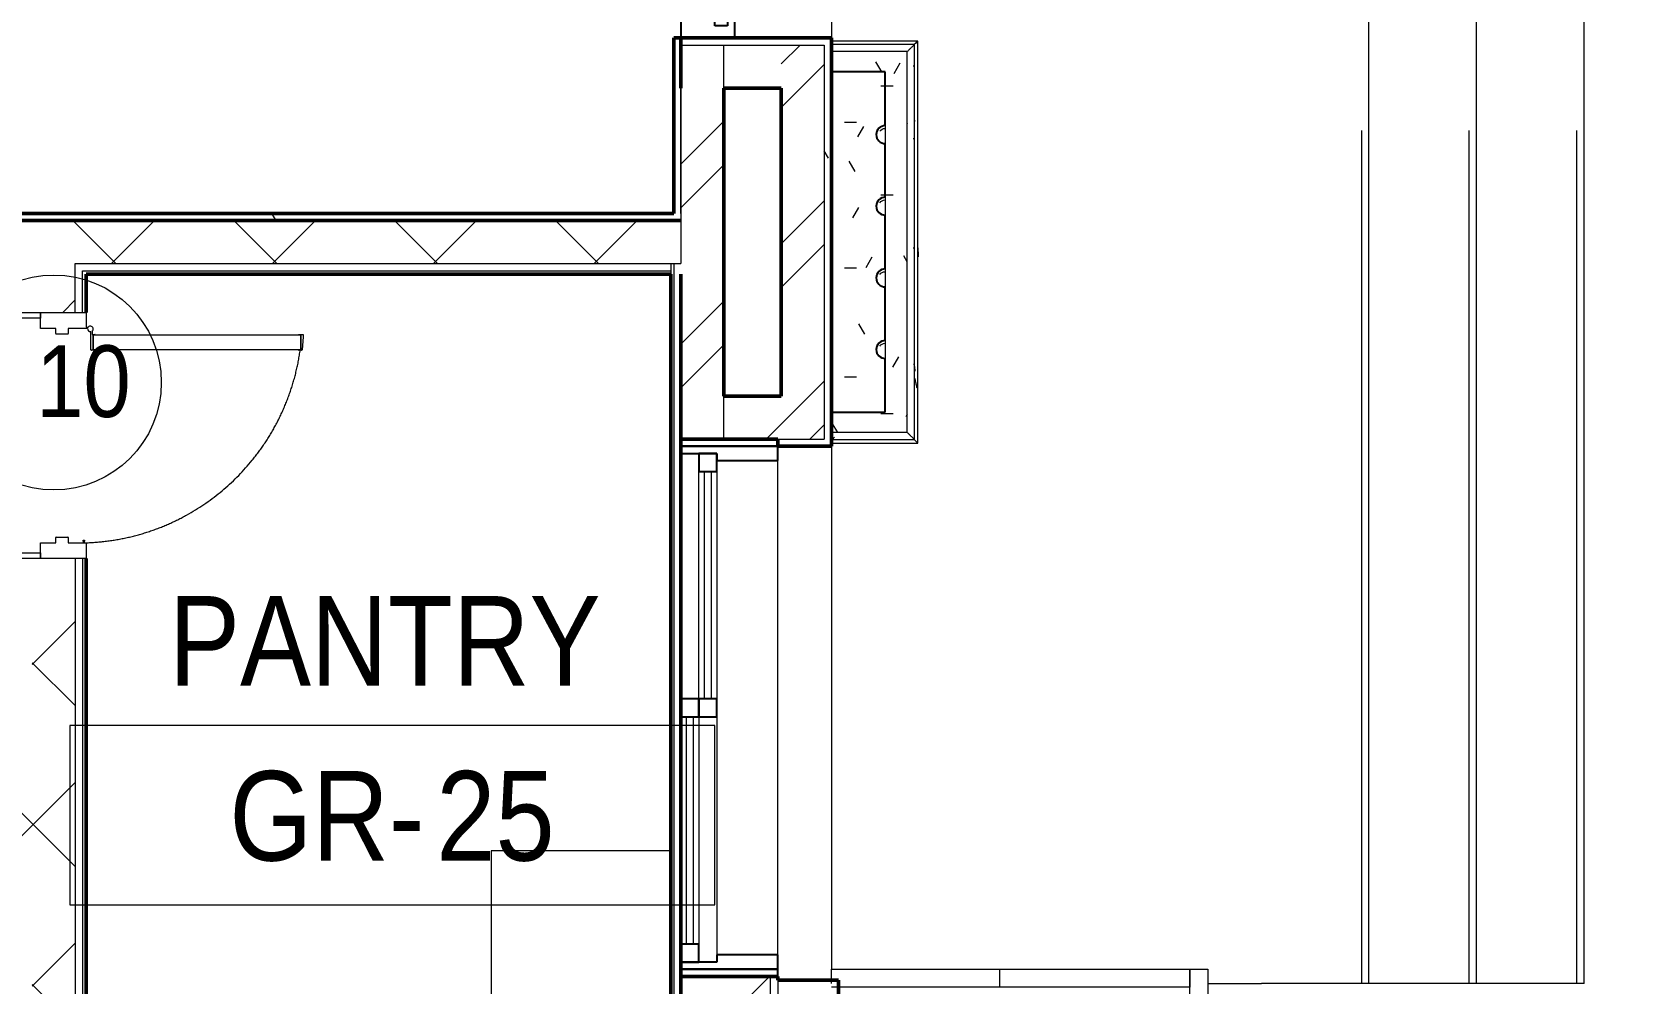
# Model space of a CAD drawing. Header units: millimetres. Extents: x -9358 to 257996, y -67499 to 9117.
# Drawn here: x 48940 to 53448, y -35018 to -32362 of the extents above; entities that cross this region are included whole.
import ezdxf
from ezdxf import colors
from ezdxf.entities.mleader import LeaderData, LeaderLine
from ezdxf.math import Vec2, Vec3

# ---------------------------------------------------------------- set-up
doc = ezdxf.new("R2010")
doc.units = ezdxf.units.MM
doc.header["$LTSCALE"] = 1000
doc.linetypes.add('Centre', pattern=[31.75, 6.35, -4.7625, 15.875, -4.7625])
doc.linetypes.add('Overhead', pattern=[3.96875, 2.38125, -1.5875])
for name, color, linetype, lineweight in [('A-DETL-GENF-1', 8, 'Continuous', 9), ('A-DOOR', 8, 'Continuous', 9), ('A-DOOR-2', 8, 'Centre', 9), ('A-DOR', 8, 'Continuous', 9), ('A-LIN-30-1', 8, 'Continuous', 25), ('A-ROM-NAM', 8, 'Continuous', 9), ('A-STP', 8, 'Continuous', 9), ('A-STP-1', 8, 'Overhead', 9), ('A-TYP-DOR', 8, 'Continuous', 0), ('A-WAL-CLD', 8, 'Continuous', 9), ('A-WAL-CMU', 8, 'Continuous', 50), ('A-WAL-CRT-MLN', 8, 'Continuous', 9), ('A-WAL-CRT-MLN-1', 8, 'Continuous', 25), ('A-WAL-FIN', 8, 'Continuous', 9), ('A-WAL-LOW-20', 8, 'Continuous', 18), ('A-WAL-LOW-20-1', 8, 'Continuous', 50), ('A-WAL-PAT-1', 8, 'Continuous', 9), ('A-WIN', 8, 'Continuous', 9), ('A-WIN-1', 8, 'Continuous', 25), ('A-WIN-2', 8, 'Continuous', 18), ('P-SANR-FIXT', 8, 'Continuous', 9)]:
    doc.layers.add(name, color=color, linetype=linetype, lineweight=lineweight)
doc.layers.add('CCTVNET', color=6, linetype='Continuous')
doc.styles.add('Arial_5', font='arial.ttf', dxfattribs={"width": 0.85, "height": 200})
doc.styles.add('Arial_7', font='arial.ttf', dxfattribs={"width": 0.85, "height": 200})
doc.styles.add('ELEC', font='romant.shx', dxfattribs={"width": 0.8, "oblique": 15, "height": 0.18})
pattern_1 = [(45, (0, 0), (-224.5064, 224.5064), []), (135, (0, 0), (-224.5064, -224.5064), [])]
pattern_2 = [(0, (0, 0), (812.8, 203.2), [33.528, -576.072, 33.528, -576.072, -3251.2]), (0, (0, 0), (812.8, 203.2), [-1219.2, 33.528, -1185.672, 33.528, -576.072, -1422.4]), (0, (0, 0), (812.8, 203.2), [-3048, 33.528, -372.872, 33.528, -982.472]), (120, (304.8, 101.6), (-582.37636, 602.30545), [33.528, -576.072, 33.528, -576.072, -3251.2]), (120, (304.8, 101.6), (-582.37636, 602.30545), [-1219.2, 33.528, -1185.672, 33.528, -576.072, -1422.4]), (120, (304.8, 101.6), (-582.37636, 602.30545), [-3048, 33.528, -372.872, 33.528, -982.472]), (240, (406.4, 508), (-230.42364, -805.50545), [33.528, -576.072, 33.528, -576.072, -3251.2]), (240, (406.4, 508), (-230.42364, -805.50545), [-1219.2, 33.528, -1185.672, 33.528, -576.072, -1422.4]), (240, (406.4, 508), (-230.42364, -805.50545), [-3048, 33.528, -372.872, 33.528, -982.472])]
pattern_3 = [(45, (0, 0), (-251.4472, 251.4472), []), (45, (0, 381), (-251.4472, 251.4472), [])]
pattern_4 = [(0, (0, 0), (406.4, 101.6), [33.528, -271.272, 33.528, -271.272, -1625.6]), (0, (0, 0), (406.4, 101.6), [-609.6, 33.528, -576.072, 33.528, -271.272, -711.2]), (0, (0, 0), (406.4, 101.6), [-1524, 33.528, -169.672, 33.528, -474.472]), (120, (152.4, 50.8), (-291.18818, 301.15272), [33.528, -271.272, 33.528, -271.272, -1625.6]), (120, (152.4, 50.8), (-291.18818, 301.15272), [-609.6, 33.528, -576.072, 33.528, -271.272, -711.2]), (120, (152.4, 50.8), (-291.18818, 301.15272), [-1524, 33.528, -169.672, 33.528, -474.472]), (240, (203.2, 254), (-115.21182, -402.75272), [33.528, -271.272, 33.528, -271.272, -1625.6]), (240, (203.2, 254), (-115.21182, -402.75272), [-609.6, 33.528, -576.072, 33.528, -271.272, -711.2]), (240, (203.2, 254), (-115.21182, -402.75272), [-1524, 33.528, -169.672, 33.528, -474.472])]

# ---------------------------------------------------------------- blocks, each defined once
blk = doc.blocks.new('Door Tag - Door Tag-41184-01-Ground Floor Plan')
at = {"layer": 'A-TYP-DOR'}
blk.add_circle((0, 0), 3, dxfattribs=at)
blk = doc.blocks.new('Wooden door with louvers - WC Wooden door 700 x 2200mm-2594681-01-Ground Floor Furniture Plan')
at = {"layer": 'A-DETL-GENF-1'}
for p, q in [((-343.7, 37), (-299.2, 37)), ((-343.7, -90), (-343.7, 37)), ((-299.2, 37), (-299.2, -5.2)), ((299.2, -5.2), (299.2, 37)), ((299.2, 37), (343.6, 37)), ((343.6, 37), (343.6, -90)), ((-299.2, -5.2), (-284.5, -5.2)), ((-299.2, -40.2), (-299.2, -82.3)), ((-284.5, -40.2), (-299.2, -40.2)), ((-283.4, -6.4), (-283.4, -39)), ((283.4, -39), (283.4, -6.4)), ((284.5, -5.2), (299.2, -5.2)), ((299.2, -40.2), (284.5, -40.2)), ((299.2, -94.4), (299.2, -40.2)), ((-299.2, -90), (-343.7, -90)), ((-299.2, -82.3), (-296, -82.6)), ((-296, -84.9), (-299.2, -85.1)), ((-299.2, -85.1), (-299.2, -90)), ((-296, -82.6), (-295, -82.6)), ((-295, -84.9), (-296, -84.9)), ((-295, -81.7), (-291.9, -81.7)), ((-295, -82.6), (-295, -81.7)), ((-295, -85.7), (-295, -84.9)), ((-291.9, -85.7), (-295, -85.7)), ((-291.9, -81.7), (-291.9, -85.7)), ((302.6, -90), (302.6, -95.8)), ((343.6, -90), (302.6, -90)), ((237.9, -115), (237.9, -105.1)), ((239.2, -109.4), (239.2, -116.3)), ((281.1, -109.4), (239.2, -109.4)), ((239.5, -103.5), (290.2, -103.5)), ((281.1, -115.7), (281.1, -109.4)), ((282.4, -107.1), (282.4, -114.5)), ((291.9, -107.1), (282.4, -107.1)), ((237.9, -691.4), (237.9, -684.2)), ((239.2, -682.9), (239.2, -689.2)), ((239.2, -689.2), (281.1, -689.2)), ((275.5, -695.6), (239.4, -693.1)), ((282.4, -695.6), (275.5, -695.6)), ((281.1, -689.2), (281.1, -682.9)), ((282.4, -684.2), (282.4, -695.6))]:
    blk.add_line(p, q, dxfattribs=at)
for centre, radius, start, end in [((-284.5, -6.4), 1.14, 360, 90), ((-284.5, -39), 1.14, 270, 0), ((284.5, -6.4), 1.14, 90, 180), ((284.5, -39), 1.14, 180, 270), ((239.5, -105.1), 1.57, 90, 180), ((239.2, -115), 1.27, 180, 270), ((281.1, -114.5), 1.27, 270, 0), ((297.8, -102), 7.79, 79.787, 191.2068), ((297.8, -102), 7.79, 220.625, 52.5367), ((239.2, -684.2), 1.27, 90, 180), ((239.5, -691.5), 1.54, 176, 266), ((281.1, -684.2), 1.27, 360, 90)]:
    blk.add_arc(centre, radius, start, end, dxfattribs=at)
at = {"layer": 'A-DOOR'}
for p, q in [((-343.7, 90), (-327.8, 90)), ((-343.7, 37), (-343.7, 90)), ((-327.8, 90), (-327.8, 37)), ((327.8, 90), (343.6, 90)), ((327.8, 37), (327.8, 90)), ((343.6, 90), (343.6, 37)), ((-327.8, 37), (-343.7, 37)), ((343.6, 37), (327.8, 37)), ((239.2, -109.4), (281.1, -109.4)), ((239.2, -493.5), (239.2, -109.4)), ((281.1, -109.4), (281.1, -503.5)), ((239.2, -689.2), (239.2, -493.5)), ((281.1, -503.5), (281.1, -689.2)), ((281.1, -689.2), (239.2, -689.2))]:
    blk.add_line(p, q, dxfattribs=at)
at = {"layer": 'A-DOOR-2'}
blk.add_arc((325.1, -68.8), 624.8, 177.6847, 262.0991, dxfattribs=at)
blk = doc.blocks.new('Walls 217 - Walls 6-1778925-01-Ground Floor Furniture Plan')
at = {"layer": 'A-WAL-PAT-1'}
h = blk.add_hatch(dxfattribs=at)
h.set_pattern_fill('FP_149', color=256, style=0, pattern_type=2)
h.set_pattern_definition([(270, (35494.6, -19670), (900, 6e-14), [700, -700]), (270, (35944.6, -18970), (1800, 1e-13), [700, -700]), (180, (35944.6, -18970), (-9e-14, -700), [])])
h.paths.add_polyline_path([(34730, -18970), (34730, -19020), (36670, -19020), (36670, -18970), (35007.2, -18970)], flags=0)
at = {"layer": 'A-WAL-LOW-20'}
for p, q in [((34730, -18970), (36670, -18970)), ((34730, -18970), (34730, -19020)), ((36670, -18970), (36670, -19020)), ((36670, -19020), (34730, -19020))]:
    blk.add_line(p, q, dxfattribs=at)
blk = doc.blocks.new('Walls 218 - Walls 6-1778942-01-Ground Floor Furniture Plan')
at = {"layer": 'A-WAL-PAT-1'}
h = blk.add_hatch(dxfattribs=at)
h.set_pattern_fill('FP_150', color=256, style=0, pattern_type=2)
h.set_pattern_definition([(270, (36170, -19439.6), (900, 6e-14), [700, -700]), (270, (36620, -18739.6), (1800, 1e-13), [700, -700]), (180, (36620, -18739.6), (-9e-14, -700), [])])
h.paths.add_polyline_path([(36620, -17970), (36620, -18970), (36670, -18970), (36670, -17970), (36630, -17970)], flags=0)
at = {"layer": 'A-WAL-LOW-20'}
for p, q in [((36620, -18970), (36620, -17970)), ((36630, -17970), (36670, -17970)), ((36670, -17970), (36670, -18970)), ((36670, -18970), (36620, -18970))]:
    blk.add_line(p, q, dxfattribs=at)
blk = doc.blocks.new('Rectangular Mullion - 50 x 150_left-472151-01-Ground Floor Furniture Plan')
at = {"layer": 'A-WAL-CRT-MLN-1'}
for p, q in [((0, 75.5), (-50, 75.5)), ((-50, 75.5), (-50, 55.5)), ((-50, 55.5), (-33.5, 55.5)), ((-33.5, 55.5), (-33.5, 20.5)), ((0, -74.5), (0, 75.5)), ((-33.5, 20.5), (-50, 20.5)), ((-50, 20.5), (-50, -74.5)), ((-50, -74.5), (0, -74.5))]:
    blk.add_line(p, q, dxfattribs=at)
blk = doc.blocks.new('Sliding_Window_Single - 1500 x 2700-V52-01-Ground Floor Furniture Plan')
at = {"layer": 'A-WIN'}
for p, q in [((-10, 85), (-645, 85)), ((40, 85), (675, 85)), ((-10, 35), (-675, 35)), ((675, 35), (40, 35)), ((-675, -135), (705, -135))]:
    blk.add_line(p, q, dxfattribs=at)
at = {"layer": 'A-WIN-1'}
for p, q in [((-715, 135), (-715, -135)), ((-715, -135), (-715, 135)), ((-695, 35), (-695, 135)), ((-695, 135), (-695, 85)), ((-645, 85), (-645, 135)), ((-10, 135), (-10, 85)), ((40, 85), (40, 135)), ((725, 135), (725, 35)), ((745, -135), (745, 135)), ((745, 135), (745, -135)), ((-695, 85), (-645, 85)), ((-10, 85), (40, 85)), ((40, 85), (-10, 85)), ((-10, 85), (-10, 35)), ((40, 35), (40, 85)), ((725, 85), (675, 85)), ((675, 85), (675, 35)), ((725, 35), (725, 85)), ((-675, 35), (-695, 35)), ((-675, -135), (-675, 35)), ((-10, 35), (40, 35)), ((675, 35), (725, 35)), ((725, 35), (705, 35)), ((705, 35), (705, -135)), ((-735, -135), (-715, -135)), ((-715, -135), (-675, -135)), ((705, -135), (745, -135))]:
    blk.add_line(p, q, dxfattribs=at)
at = {"layer": 'A-WIN-2'}
for p, q in [((-10, 120), (-645, 120)), ((-645, 120), (-645, 100)), ((-645, 100), (-10, 100)), ((-10, 100), (-10, 120)), ((675, 70), (40, 70)), ((40, 70), (40, 50)), ((40, 50), (675, 50)), ((675, 50), (675, 70))]:
    blk.add_line(p, q, dxfattribs=at)
blk = doc.blocks.new('M_Sink - Kitchen - Double - 1065 mmx535 mm - Public-1469114-01-Ground Floor Furniture Plan')
at = {"layer": 'P-SANR-FIXT'}
for p, q in [((500, 0), (500, -500)), ((-982.5, 0), (-982.5, -500)), ((-532.5, 0), (-532.5, -500)), ((-532.5, -500), (-532.5, 0)), ((500, -500), (500, 0)), ((-443.55, -107.95), (-69.9, -107.95)), ((-69.9, -114.35), (-443.55, -114.35)), ((-443.55, -114.35), (-69.9, -114.35)), ((411.05, -107.95), (69.9, -107.95)), ((69.9, -114.35), (411.05, -114.35)), ((69.9, -114.35), (411.1, -114.35)), ((-500.75, -411.05), (-500.75, -165.15)), ((-494.35, -165.15), (-494.35, -411.05)), ((-494.35, -411.05), (-494.35, -165.15)), ((-456.25, -165.15), (-456.25, -411.05)), ((-456.25, -165.15), (-456.25, -411.05)), ((-69.9, -152.45), (-443.55, -152.45)), ((-69.9, -152.45), (-443.55, -152.45)), ((-57.2, -411.05), (-57.2, -165.15)), ((-57.2, -411.05), (-57.2, -165.15)), ((-19.1, -411.05), (-19.1, -165.15)), ((-19.1, -165.15), (-19.1, -411.05)), ((-12.7, -165.15), (-12.7, -411.05)), ((12.7, -165.15), (12.7, -411.05)), ((19.1, -411.05), (19.1, -165.15)), ((19.1, -411.05), (19.1, -165.15)), ((57.2, -165.15), (57.2, -411.05)), ((57.2, -411.05), (57.2, -165.15)), ((411.05, -152.45), (69.9, -152.45)), ((69.9, -152.45), (411.05, -152.45)), ((423.75, -411.05), (423.75, -165.15)), ((423.75, -165.15), (423.75, -411.05)), ((461.85, -165.1), (461.85, -411.05)), ((461.85, -165.15), (461.85, -411.05)), ((468.25, -411.05), (468.25, -165.15)), ((950, -500), (950, -400)), ((-443.55, -423.75), (-69.9, -423.75)), ((-443.55, -423.75), (-69.9, -423.75)), ((69.9, -423.75), (411.05, -423.75)), ((411.05, -423.75), (69.9, -423.75)), ((-443.55, -461.85), (-69.9, -461.85)), ((-69.9, -461.85), (-443.55, -461.85)), ((-69.9, -468.25), (-443.55, -468.25)), ((411.05, -461.85), (69.9, -461.85)), ((411.05, -461.85), (69.9, -461.85)), ((69.9, -468.25), (411.05, -468.25)), ((-982.5, -500), (-532.5, -500)), ((-532.5, -500), (500, -500)), ((500, -500), (950, -500))]:
    blk.add_line(p, q, dxfattribs=at)
for centre, radius, start, end in [((-443.55, -165.15), 57.2, 90, 180), ((-443.55, -165.15), 50.8, 90, 180), ((-443.55, -165.15), 50.8, 90, 180), ((-69.9, -165.15), 57.2, 360, 90), ((-69.9, -165.15), 50.8, 360, 90), ((-69.9, -165.15), 50.8, 0, 90), ((69.9, -165.15), 57.2, 90, 180), ((69.9, -165.15), 50.8, 90, 180), ((69.9, -165.15), 50.8, 90, 180), ((411.05, -165.15), 57.2, 0, 90), ((411.05, -165.15), 50.8, 0, 90), ((411.1, -165.1), 50.75, 77.954977, 90), ((-443.55, -165.15), 12.7, 90, 180), ((-443.55, -165.15), 12.7, 90, 180), ((-69.9, -165.15), 12.7, 360, 90), ((-69.9, -165.15), 12.7, 360, 90), ((69.9, -165.15), 12.7, 90, 180), ((69.9, -165.15), 12.7, 90, 180), ((411.05, -165.15), 12.7, 0, 90), ((411.05, -165.15), 12.7, 0, 90), ((-256.725, -288.1), 25.4, 0, 180), ((-256.725, -288.1), 25.4, 0, 180), ((240.475, -288.1), 25.4, 0, 180), ((240.475, -288.1), 25.4, 360, 180), ((-256.725, -288.1), 25.4, 180, 0), ((-256.725, -288.1), 25.4, 180, 360), ((240.475, -288.1), 25.4, 180, 0), ((240.475, -288.1), 25.4, 180, 360), ((-443.55, -411.05), 57.2, 180, 270), ((-443.55, -411.05), 50.8, 180, 270), ((-443.55, -411.05), 50.8, 180, 270), ((-443.55, -411.05), 12.7, 180, 270), ((-443.55, -411.05), 12.7, 180, 270), ((-69.9, -411.05), 12.7, 270, 360), ((-69.9, -411.05), 57.2, 270, 0), ((-69.9, -411.05), 12.7, 270, 360), ((-69.9, -411.05), 50.8, 270, 360), ((-69.9, -411.05), 50.8, 270, 0), ((69.9, -411.05), 57.2, 180, 270), ((69.9, -411.05), 50.8, 180, 270), ((69.9, -411.05), 50.8, 180, 270), ((69.9, -411.05), 12.7, 180, 270), ((69.9, -411.05), 12.7, 180, 270), ((411.05, -411.05), 12.7, 270, 360), ((411.05, -411.05), 57.2, 270, 0), ((411.05, -411.05), 50.8, 270, 0), ((411.05, -411.05), 12.7, 270, 0), ((411.05, -411.05), 50.8, 270, 0)]:
    blk.add_arc(centre, radius, start, end, dxfattribs=at)
blk = doc.blocks.new('FP_444-01-Ground Floor Furniture Plan')
at = {"layer": 'A-WAL-PAT-1'}
for p, q in [((51305.3, -32890.6), (51308.1, -32887.2)), ((51308.1, -32887.2), (51311.6, -32884.7)), ((51311.6, -32884.7), (51315.7, -32883.1)), ((51315.7, -32883.1), (51320, -32882.6))]:
    blk.add_line(p, q, dxfattribs=at)
blk = doc.blocks.new('FP_445-01-Ground Floor Furniture Plan')
at = {"layer": 'A-WAL-PAT-1'}
for p, q in [((51305.3, -32690.4), (51308.1, -32687)), ((51308.1, -32687), (51311.6, -32684.4)), ((51311.6, -32684.4), (51315.7, -32682.8)), ((51315.7, -32682.8), (51320, -32682.3))]:
    blk.add_line(p, q, dxfattribs=at)
blk = doc.blocks.new('FP_446-01-Ground Floor Furniture Plan')
at = {"layer": 'A-WAL-PAT-1'}
for p, q in [((51305.2, -32490.6), (51308, -32487.3)), ((51308, -32487.3), (51311.6, -32484.7)), ((51311.6, -32484.7), (51315.7, -32483.1)), ((51315.7, -32483.1), (51320, -32482.6))]:
    blk.add_line(p, q, dxfattribs=at)
blk = doc.blocks.new('FP_447-01-Ground Floor Furniture Plan')
at = {"layer": 'A-WAL-PAT-1'}
for p, q in [((51308.1, -33087.2), (51311.6, -33084.7)), ((51311.6, -33084.7), (51315.7, -33083.1)), ((51315.7, -33083.1), (51320, -33082.6)), ((51305.3, -33090.5), (51308.1, -33087.2))]:
    blk.add_line(p, q, dxfattribs=at)
blk = doc.blocks.new('Walls 445 - Walls 304-2894803-01-Ground Floor Furniture Plan')
at = {"layer": 'A-WAL-PAT-1'}
h = blk.add_hatch(dxfattribs=at)
h.set_pattern_fill('FP_136', color=256, style=0, pattern_type=2)
h.set_pattern_definition(pattern_4)
h.paths.add_polyline_path([(51320, -33275), (51320, -33125), (51305.3, -33120.2), (51296.2, -33107.7), (51296.2, -33092.3), (51305.3, -33079.8), (51320, -33075), (51320, -32925), (51305.3, -32920.2), (51296.2, -32907.7), (51296.2, -32892.3), (51305.3, -32879.8), (51320, -32875), (51320, -32724.8), (51305.3, -32720), (51296.2, -32707.5), (51296.2, -32692), (51305.3, -32679.5), (51320, -32674.8), (51320, -32525), (51305.3, -32520.2), (51296.2, -32507.7), (51296.2, -32492.3), (51305.3, -32479.8), (51320, -32475), (51320, -32325), (51170, -32325), (51170, -33275), (51255.9, -33275)], flags=0)
at = {"layer": 'A-LIN-30-1'}
for p, q in [((51170, -32325), (51170, -33275)), ((51320, -32325), (51170, -32325)), ((51320, -32475), (51320, -32325)), ((51320, -32674.8), (51320, -32525)), ((51320, -32875), (51320, -32724.8)), ((51320, -33075), (51320, -32925)), ((51320, -33275), (51320, -33125)), ((51170, -33275), (51320, -33275))]:
    blk.add_line(p, q, dxfattribs=at)
for centre in [(51320, -32500), (51320, -32699.8), (51320, -32900), (51320, -33100)]:
    blk.add_arc(centre, 25, 90, 270, dxfattribs=at)
at = {"layer": 'A-WAL-FIN'}
for p, q in [((51320, -32475), (51320, -32500)), ((51320, -32500), (51320, -32525)), ((51320, -32674.8), (51320, -32699.8)), ((51320, -32699.8), (51320, -32724.8)), ((51320, -32875), (51320, -32900)), ((51320, -32900), (51320, -32925)), ((51320, -33075), (51320, -33100)), ((51320, -33100), (51320, -33125))]:
    blk.add_line(p, q, dxfattribs=at)
at = {"layer": 'A-WAL-LOW-20-1'}
for name in ['FP_446-01-Ground Floor Furniture Plan', 'FP_445-01-Ground Floor Furniture Plan', 'FP_444-01-Ground Floor Furniture Plan', 'FP_447-01-Ground Floor Furniture Plan']:
    blk.add_blockref(name, (0, 0), dxfattribs=at)
blk = doc.blocks.new('FP_448-01-Ground Floor Furniture Plan')
at = {"layer": 'A-WAL-LOW-20'}
blk.add_line((51170, -33351.2), (51401.4, -33351.2), dxfattribs=at)
at = {"layer": 'A-WAL-PAT-1'}
for p, q in [((51170.5, -33351.5), (51170, -33351.7)), ((51171, -33351.3), (51170.5, -33351.5)), ((51171.5, -33351), (51171, -33351.3)), ((51172, -33350.7), (51171.5, -33351)), ((51172.5, -33350.4), (51172, -33350.7)), ((51173, -33350), (51172.5, -33350.4)), ((51173.5, -33349.6), (51173, -33350)), ((51174, -33349.2), (51173.5, -33349.6)), ((51174.5, -33348.8), (51174, -33349.2)), ((51175, -33348.3), (51174.5, -33348.8)), ((51175.5, -33347.8), (51175, -33348.3)), ((51176, -33347.3), (51175.5, -33347.8)), ((51176.5, -33346.7), (51176, -33347.3)), ((51177.1, -33346.2), (51176.5, -33346.7)), ((51177.6, -33345.6), (51177.1, -33346.2)), ((51178.1, -33345), (51177.6, -33345.6))]:
    blk.add_line(p, q, dxfattribs=at)
blk = doc.blocks.new('FP_449-01-Ground Floor Furniture Plan')
at = {"layer": 'A-WAL-LOW-20'}
blk.add_line((51170, -33361), (51411.1, -33361), dxfattribs=at)
at = {"layer": 'A-WAL-PAT-1'}
blk.add_line((51352.4, -33362.1), (51350.9, -33362), dxfattribs=at)
blk = doc.blocks.new('FP_450-01-Ground Floor Furniture Plan')
at = {"layer": 'A-WAL-LOW-20'}
blk.add_line((51401.4, -33351.2), (51401.4, -32248.5), dxfattribs=at)
at = {"layer": 'A-WAL-PAT-1'}
for p, q in [((51402.2, -32308.8), (51398.1, -32308.8)), ((51402.4, -32463.5), (51402.5, -32462.6)), ((51402.5, -32460.8), (51402.5, -32459.9)), ((51402.5, -32461.7), (51402.5, -32460.8)), ((51402.5, -32462.6), (51402.5, -32461.7)), ((51402.2, -32512), (51398.1, -32512)), ((51402.2, -32816.8), (51398.1, -32816.8)), ((51399.8, -33140.2), (51400.1, -33141.1)), ((51400.1, -33141.1), (51400.3, -33142)), ((51400.3, -33142), (51400.5, -33142.9)), ((51400.5, -33142.9), (51400.7, -33143.8)), ((51400.7, -33143.8), (51400.9, -33144.8)), ((51400.9, -33144.8), (51401.1, -33145.7)), ((51401.1, -33145.7), (51401.2, -33146.6)), ((51401.2, -33146.6), (51401.4, -33147.5)), ((51401.4, -33147.5), (51401.5, -33148.4)), ((51401.5, -33148.4), (51401.7, -33149.3)), ((51401.7, -33149.3), (51401.8, -33150.2)), ((51401.8, -33150.2), (51401.9, -33151.1)), ((51401.9, -33151.1), (51402, -33152)), ((51402, -33152), (51402.1, -33152.9)), ((51402.1, -33152.9), (51402.2, -33153.8)), ((51402.2, -33153.8), (51402.3, -33154.7)), ((51402.3, -33154.7), (51402.4, -33155.6)), ((51402.4, -33155.6), (51402.4, -33156.6)), ((51402.4, -33156.6), (51402.5, -33157.5)), ((51402.5, -33157.5), (51402.5, -33158.4)), ((51402.5, -33158.4), (51402.5, -33159.3)), ((51402.5, -33159.3), (51402.5, -33160.2))]:
    blk.add_line(p, q, dxfattribs=at)
blk = doc.blocks.new('FP_451-01-Ground Floor Furniture Plan')
at = {"layer": 'A-WAL-LOW-20'}
blk.add_line((51411.1, -33361), (51411.1, -32238.8), dxfattribs=at)
at = {"layer": 'A-WAL-PAT-1'}
for p, q in [((51409.9, -32811.8), (51410.3, -32814.5)), ((51410.3, -32814.5), (51410.6, -32817.1)), ((51410.6, -32817.1), (51410.9, -32819.8)), ((51410.9, -32819.8), (51411.2, -32822.4)), ((51411.2, -32822.4), (51411.4, -32825)), ((51411.4, -32825), (51411.6, -32827.7)), ((51411.6, -32827.7), (51411.8, -32830.3)), ((51411.8, -32830.3), (51411.9, -32833)), ((51411.9, -32833), (51412.1, -32835.6)), ((51412.1, -32835.6), (51412.2, -32838.2)), ((51412.2, -32838.2), (51412.2, -32840.9)), ((51401.2, -33178.3), (51401.8, -33180)), ((51401.8, -33180), (51402.5, -33182.7)), ((51402.5, -33182.7), (51403.2, -33185.3)), ((51403.2, -33185.3), (51403.9, -33188)), ((51403.9, -33188), (51404.6, -33190.6)), ((51404.6, -33190.6), (51405.2, -33193.2)), ((51405.2, -33193.2), (51405.8, -33195.9)), ((51405.8, -33195.9), (51406.4, -33198.5)), ((51406.4, -33198.5), (51407, -33201.2)), ((51407, -33201.2), (51407.5, -33203.8)), ((51407.5, -33203.8), (51408, -33206.4))]:
    blk.add_line(p, q, dxfattribs=at)
blk = doc.blocks.new('FP_452-01-Ground Floor Furniture Plan')
at = {"layer": 'A-WAL-LOW-20'}
blk.add_line((51401.4, -32248.5), (51170, -32248.5), dxfattribs=at)
blk = doc.blocks.new('FP_453-01-Ground Floor Furniture Plan')
at = {"layer": 'A-WAL-LOW-20'}
blk.add_line((51411.1, -32238.8), (51170, -32238.8), dxfattribs=at)
blk = doc.blocks.new('Walls 446 - Walls 78-2894920-01-Ground Floor Furniture Plan')
at = {"layer": 'A-WAL-PAT-1'}
h = blk.add_hatch(dxfattribs=at)
h.set_pattern_fill('FP_190', color=256, style=0, pattern_type=2)
h.set_pattern_definition(pattern_4)
h.paths.add_polyline_path([(51320, -32500), (51318, -32504), (51318.6, -32504.9), (51319.6, -32501.5)], flags=0)
h.paths.add_polyline_path([(51320, -32699.8), (51318, -32703.7), (51318.6, -32704.7), (51319.6, -32701.3)], flags=0)
h.paths.add_polyline_path([(51320, -32900), (51318, -32904), (51318.6, -32904.9), (51319.6, -32901.5)], flags=0)
h.paths.add_polyline_path([(51320, -33100), (51318, -33104), (51318.6, -33104.9), (51319.6, -33101.5)], flags=0)
h.paths.add_polyline_path([(51255.9, -33331.5), (51381.7, -33331.5), (51381.7, -32268.2), (51170, -32268.2), (51170, -32325), (51320, -32325), (51320, -32475), (51320, -32475.6), (51320, -32524.2), (51320, -32525), (51320, -32674.8), (51320, -32675.4), (51320, -32723.9), (51320, -32724.8), (51320, -32875), (51320, -32875.6), (51320, -32924.2), (51320, -32925), (51320, -33075), (51320, -33075.6), (51319.8, -33124.4), (51320, -33125), (51320, -33275), (51170, -33275), (51170, -33331.5)], flags=0)
at = {"layer": 'A-WAL-LOW-20'}
for p, q in [((51381.7, -32268.2), (51170, -32268.2)), ((51381.7, -33331.5), (51381.7, -32268.2)), ((51381.7, -33331.5), (51170, -33331.5))]:
    blk.add_line(p, q, dxfattribs=at)
for points, knots in [([(51401.4, -32248.5), (51401.4, -32248.5), (51401.2, -32248.7), (51400.3, -32249.6), (51398.6, -32251.2), (51397, -32252.9), (51395.1, -32254.8), (51392.9, -32257), (51390.4, -32259.5), (51386.7, -32263.2), (51383.7, -32266.1), (51381.7, -32268.2)], [0.4599876, 0.4599876, 0.4599876, 0.4599876, 0.5, 0.6, 0.65, 0.7, 0.75, 0.8, 0.85, 0.9, 1, 1, 1, 1]), ([(51411.1, -32238.8), (51411.1, -32238.8), (51410.7, -32239.1), (51407.8, -32242.1), (51403.9, -32246), (51402, -32247.8)], [0.1701475, 0.1701475, 0.1701475, 0.1701475, 0.25, 0.5, 0.6488772, 0.6488772, 0.6488772, 0.6488772]), ([(51401.4, -33351.2), (51401.4, -33351.2), (51401.2, -33351.1), (51400.3, -33350.2), (51398.6, -33348.5), (51397, -33346.9), (51395.1, -33345), (51392.9, -33342.8), (51390.4, -33340.3), (51386.7, -33336.6), (51383.8, -33333.6), (51381.7, -33331.5)], [0.4599876, 0.4599876, 0.4599876, 0.4599876, 0.5, 0.6, 0.65, 0.7, 0.75, 0.8, 0.85, 0.9, 1, 1, 1, 1]), ([(51411.1, -33361), (51411.1, -33361), (51410.7, -33360.6), (51407.8, -33357.7), (51403.9, -33353.8), (51402, -33351.9)], [0.1701475, 0.1701475, 0.1701475, 0.1701475, 0.25, 0.5, 0.6488772, 0.6488772, 0.6488772, 0.6488772])]:
    blk.add_open_spline(points, degree=3, knots=knots, dxfattribs=at)
for name in ['FP_453-01-Ground Floor Furniture Plan', 'FP_452-01-Ground Floor Furniture Plan', 'FP_450-01-Ground Floor Furniture Plan', 'FP_451-01-Ground Floor Furniture Plan', 'FP_448-01-Ground Floor Furniture Plan', 'FP_449-01-Ground Floor Furniture Plan']:
    blk.add_blockref(name, (0, 0), dxfattribs=at)
blk = doc.blocks.new('M_Room Tag_Small - M_Room Tag_Small-919701-01-Ground Floor Furniture Plan')
at = {"layer": 'A-ROM-NAM'}
for p, q in [((9, 2.5), (-9, 2.5)), ((-9, 2.5), (-9, -2.5)), ((9, -2.5), (9, 2.5)), ((-9, -2.5), (9, -2.5))]:
    blk.add_line(p, q, dxfattribs=at)
blk = doc.blocks.new('G')
at = {"layer": 'A-WAL-PAT-1'}
h = blk.add_hatch(dxfattribs=at)
h.set_pattern_fill('FP_2', color=256, style=0, pattern_type=2)
h.set_pattern_definition(pattern_2)
h.paths.add_polyline_path([(51170, -33350), (51170, -32230), (51150, -32230), (51150, -33350)], flags=0)
h = blk.add_hatch(dxfattribs=at)
h.set_pattern_fill('FP_1', color=256, style=0, pattern_type=2)
h.set_pattern_definition(pattern_3)
h.paths.add_polyline_path([(50870, -33350), (50870, -32250), (50750, -32250), (50750, -33350), (50764.3, -33350)], flags=0)
h = blk.add_hatch(dxfattribs=at)
h.set_pattern_fill('FP_1', color=256, style=0, pattern_type=2)
h.set_pattern_definition(pattern_3)
h.paths.add_polyline_path([(51030, -33230), (51150, -33230), (51150, -32250), (51030, -32250), (51030, -32877.1)], flags=0)
h = blk.add_hatch(dxfattribs=at)
h.set_pattern_fill('FP_2', color=256, style=0, pattern_type=2)
h.set_pattern_definition(pattern_2)
h.paths.add_polyline_path([(50272.7, -32740), (50750, -32740), (50750, -32720), (44040, -32720), (44040, -32740), (49289.6, -32740)], flags=0)
h = blk.add_hatch(dxfattribs=at)
h.set_pattern_fill('FP_3', color=256, style=0, pattern_type=2)
h.set_pattern_definition(pattern_1)
h.paths.add_polyline_path([(50272.7, -32860), (50750, -32860), (50750, -32740), (44040, -32740), (44040, -32860), (49289.6, -32860)], flags=0)
h = blk.add_hatch(dxfattribs=at)
h.set_pattern_fill('FP_3', color=256, style=0, pattern_type=2)
h.set_pattern_definition(pattern_1)
h.paths.add_polyline_path([(48940, -36840), (49060, -36840), (49060, -33683.6), (48940, -33683.6), (48940, -36820)], flags=0)
h.paths.add_polyline_path([(49005.2, -32996.3), (49060, -32996.3), (49060, -32860), (48940, -32860), (48940, -32996.3), (48963, -32996.3)], flags=0)
h = blk.add_hatch(dxfattribs=at)
h.set_pattern_fill('FP_1', color=256, style=0, pattern_type=2)
h.set_pattern_definition(pattern_3)
h.paths.add_polyline_path([(51020, -33350), (51150, -33350), (51150, -33230), (50870, -33230), (50870, -33350)], flags=0)
h = blk.add_hatch(dxfattribs=at)
h.set_pattern_fill('FP_3', color=256, style=0, pattern_type=2)
h.set_pattern_definition(pattern_1)
h.paths.add_polyline_path([(48920, -34480), (48940, -34480), (48940, -34360), (48803.7, -34360), (48803.7, -34480), (48910, -34480)], flags=0)
h.paths.add_polyline_path([(47740, -34480), (48116.4, -34480), (48116.4, -34360), (47740, -34360)], flags=0)
h = blk.add_hatch(dxfattribs=at)
h.set_pattern_fill('FP_1', color=256, style=0, pattern_type=2)
h.set_pattern_definition(pattern_3)
h.paths.add_polyline_path([(51000, -34940), (51000, -34850), (50750, -34850), (50750, -34900), (50870, -34900), (50870, -34940)], flags=0)
at = {"layer": 'A-STP'}
for p, q in [((52670, -34870), (52670, -28830)), ((52970, -34870), (52970, -28830)), ((53270, -34870), (53270, -28830)), ((51170, -29270), (51170, -32230)), ((51170, -33370), (51170, -34830)), ((52220, -34870), (52370, -34870)), ((52670, -34870), (52370, -34870)), ((52970, -34870), (52670, -34870)), ((53270, -34870), (52970, -34870))]:
    blk.add_line(p, q, dxfattribs=at)
at = {"layer": 'A-STP-1'}
for p, q in [((52650, -34870), (52650, -28827.9)), ((52950, -34870), (52950, -28830)), ((53250, -34870), (53250, -28830))]:
    blk.add_line(p, q, dxfattribs=at)
at = {"layer": 'A-WAL-CLD'}
for p, q in [((50750, -32250), (51150, -32250)), ((50750, -32250), (50750, -32860)), ((50870, -32370), (50870, -32250)), ((51150, -32250), (51150, -33350)), ((50750, -32720), (50750, -32370)), ((49060, -32996.3), (49060, -32860)), ((49060, -32860), (50750, -32860)), ((50722, -32860), (50722, -32890)), ((50730, -32860), (50730, -36440)), ((49080, -32996.3), (49080, -32880)), ((49080, -32880), (50722, -32880)), ((50870, -33350), (50870, -33230)), ((51020, -33350), (51150, -33350)), ((49060, -33683.6), (49060, -36840)), ((49080, -33683.6), (49080, -36820)), ((51000, -34900), (51000, -34850)), ((51020, -34860), (51020, -34900))]:
    blk.add_line(p, q, dxfattribs=at)
at = {"layer": 'A-WAL-CMU'}
for p, q in [((50750, -32230), (50730, -32230)), ((50730, -32230), (50730, -32720)), ((50750, -32370), (50750, -32230)), ((51170, -32230), (50750, -32230)), ((50750, -32230), (50750, -32250)), ((51170, -33370), (51170, -32230)), ((50870, -32370), (51030, -32370)), ((50870, -33230), (50870, -32370)), ((51030, -32370), (51030, -33230)), ((50730, -32720), (44020, -32720)), ((44040, -32740), (50750, -32740)), ((49090, -32996.3), (49090, -32890)), ((49090, -32890), (50722, -32890)), ((50722, -32890), (50722, -36432)), ((50750, -32890), (50750, -33230)), ((50750, -36432), (50750, -32890)), ((51030, -33230), (50870, -33230)), ((50750, -33350), (51020, -33350)), ((51020, -33350), (51020, -33370)), ((51020, -33370), (51170, -33370)), ((49090, -36810), (49090, -33683.6)), ((51020, -34850), (50750, -34850)), ((51020, -34860), (51020, -34850)), ((51190, -34860), (51020, -34860)), ((51190, -40050), (51190, -34860))]:
    blk.add_line(p, q, dxfattribs=at)
at = {"layer": 'A-DOR', "rotation": 90.0000000000003}
blk.add_blockref('Wooden door with louvers - WC Wooden door 700 x 2200mm-2594681-01-Ground Floor Furniture Plan', (49000, -33340), dxfattribs=at)
at = {"layer": 'A-ROM-NAM', "xscale": 99.99999999999991, "yscale": 99.99999999999991, "zscale": 99.99999999999991}
blk.add_blockref('M_Room Tag_Small - M_Room Tag_Small-919701-01-Ground Floor Furniture Plan', (49944.8, -34399.8), dxfattribs=at)
at = {"layer": 'A-WAL-CRT-MLN', "rotation": 270.0000000000002}
blk.add_blockref('Rectangular Mullion - 50 x 150_left-472151-01-Ground Floor Furniture Plan', (50824.5, -32230), dxfattribs=at)
at = {"layer": 'A-WAL-LOW-20'}
blk.add_blockref('Walls 446 - Walls 78-2894920-01-Ground Floor Furniture Plan', (0, 0), dxfattribs=at)
at = {"layer": 'A-WAL-LOW-20', "rotation": 89.99999999999991}
for name in ['Walls 218 - Walls 6-1778942-01-Ground Floor Furniture Plan', 'Walls 217 - Walls 6-1778925-01-Ground Floor Furniture Plan']:
    blk.add_blockref(name, (33200, -71500), dxfattribs=at)
at = {"layer": 'A-WAL-LOW-20-1'}
blk.add_blockref('Walls 445 - Walls 304-2894803-01-Ground Floor Furniture Plan', (0, 0), dxfattribs=at)
at = {"layer": 'A-WIN', "rotation": 90.0000000000001}
blk.add_blockref('Sliding_Window_Single - 1500 x 2700-V52-01-Ground Floor Furniture Plan', (50885, -34115), dxfattribs=at)
at = {"layer": 'P-SANR-FIXT', "rotation": 269.9999999999998}
blk.add_blockref('M_Sink - Kitchen - Double - 1065 mmx535 mm - Public-1469114-01-Ground Floor Furniture Plan', (50720, -35482), dxfattribs=at)
at = {"layer": 'A-ROM-NAM', "char_height": 250, "attachment_point": 1, "style": 'Arial_5'}
for s, insert, width in [('PANTRY', (49321.7, -33788.2), 1544.05), ('GR-', (49490, -34276.6), 699.873), ('25', (50067.4, -34276.6), 418.481)]:
    blk.add_mtext(s, dxfattribs=dict(at, insert=insert, width=width))

msp = doc.modelspace()

# ---------------------------------------------------------------- block references
msp.add_blockref('G', (0, -148.1))

# ---------------------------------------------------------------- next in the draw order: block references
at = {"layer": 'A-TYP-DOR', "xscale": 99.99999999999991, "yscale": 99.99999999999991, "zscale": 99.99999999999991}
msp.add_blockref('Door Tag - Door Tag-41184-01-Ground Floor Plan', (49000, -33340), dxfattribs=at)

# ---------------------------------------------------------------- next in the draw order: texts
at = {"layer": 'A-TYP-DOR', "insert": (48950.6, -33236.4), "char_height": 200, "width": 327.088, "attachment_point": 1, "style": 'Arial_7'}
msp.add_mtext('10', dxfattribs=at)

# ---------------------------------------------------------------- next in the draw order: leaders
at = {"layer": 'CCTVNET', "color": 3}
ml = msp.add_multileader_mtext('Standard', dxfattribs=at)
ml.set_content('{\\C6;CABLE TRUNK (200X100X150mm) FOR CCTV & ACCESS CONTROL}', color=2, style='ELEC')
ml.set_leader_properties(color=6)
ml.build(insert=Vec2(0, 0))
ml.multileader.update_dxf_attribs({"text_left_attachment_type": 6, "text_right_attachment_type": 6, "dogleg_length": 1703.1, "arrow_head_size": 151.4})
ctx = ml.context
ctx.base_point, ctx.char_height, ctx.arrow_head_size, ctx.landing_gap_size, ctx.plane_origin = Vec3(10418.6, -35141.1), 227.107, 151.4, 22.7, Vec3(-2585.3, -72483)
ctx.left_attachment, ctx.right_attachment = 6, 6
notes = []
notes.append((ctx, [(0, (1, 1, 0), (10241, -35141.1), (1, 0), 177.6, [(0, [(8710.3, -34716.6)], 0, [])])]))
ctx.mtext.insert, ctx.mtext.width, ctx.mtext.line_spacing_factor, ctx.mtext.flow_direction = Vec3(10441.3, -34838.3), 213786.42, 2, 5
for ctx, leaders in notes:
    for number, flags, end, landing, length, lines in leaders:
        leader = LeaderData()
        leader.index, (leader.has_last_leader_line, leader.has_dogleg_vector, leader.attachment_direction) = number, flags
        leader.last_leader_point, leader.dogleg_vector, leader.dogleg_length = Vec3(end), Vec3(landing), length
        for number, points, colour, breaks in lines:
            line = LeaderLine()
            line.index, line.vertices, line.color, line.breaks = number, Vec3.list(points), colors.encode_raw_color(colour), breaks
            leader.lines.append(line)
        ctx.leaders.append(leader)

doc.saveas('drawing.dxf')
